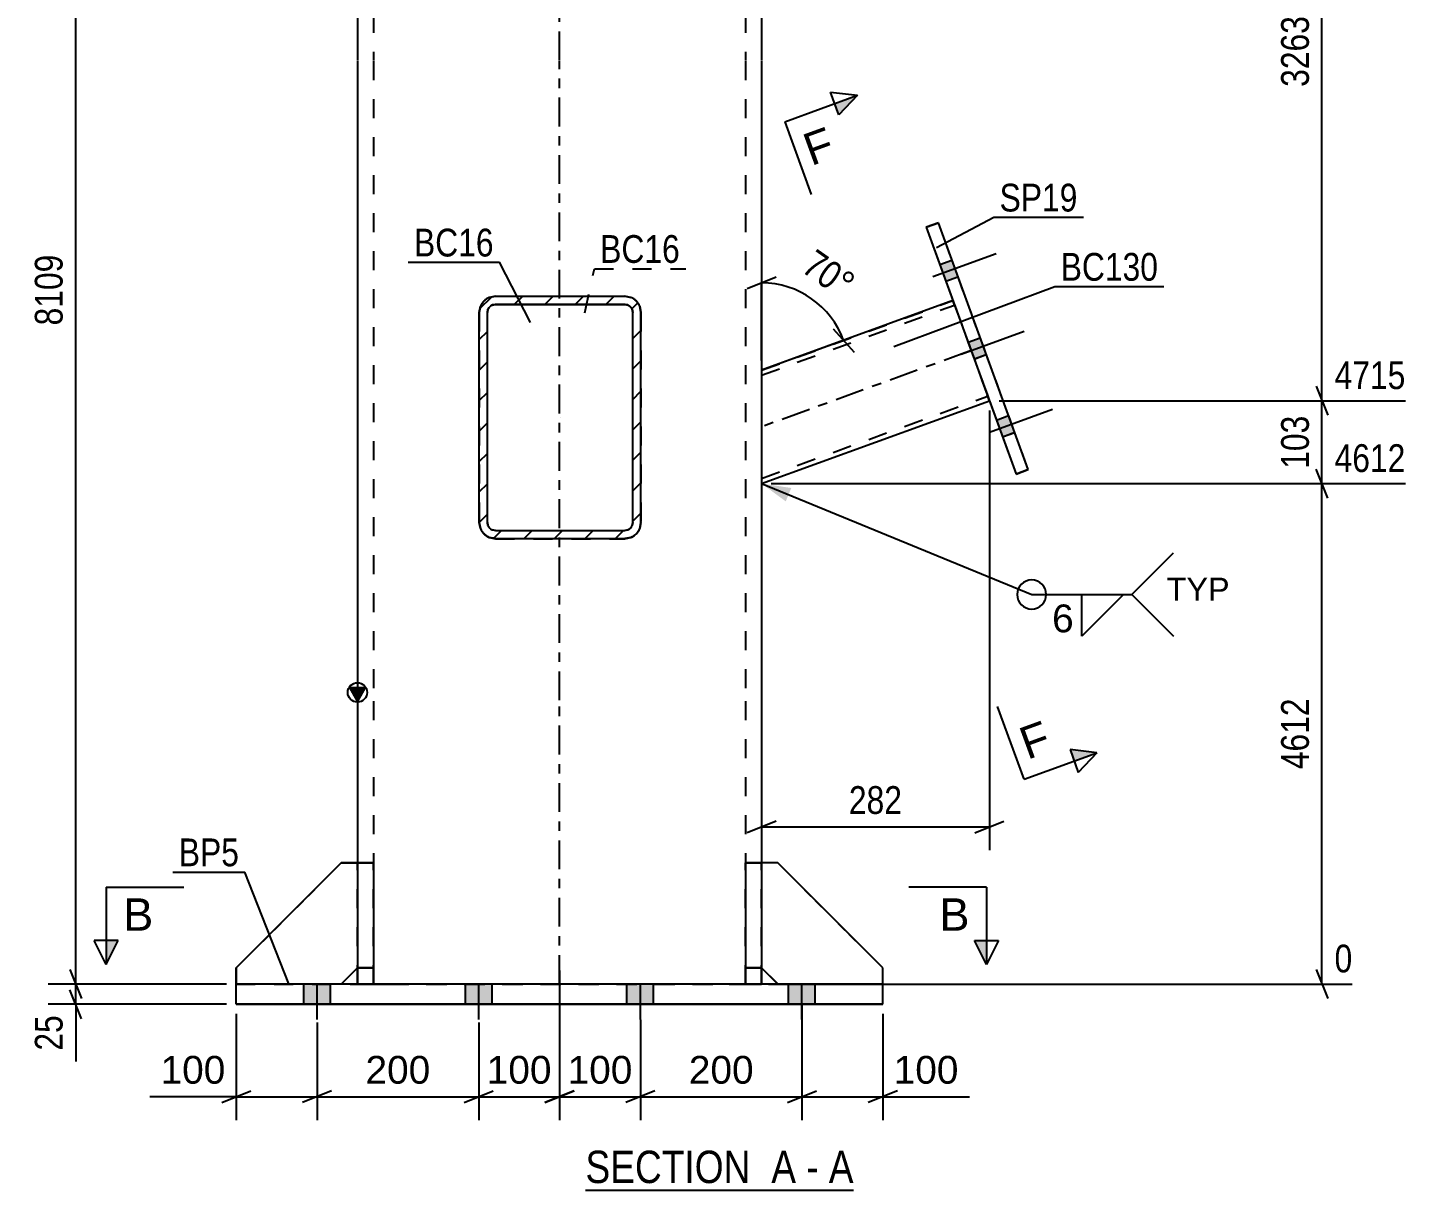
# Model space of a CAD drawing. Header units: millimetres. Extents: x -162 to 432, y -197 to 223.
# Drawn here: x 158.8 to 301.4, y -19.2 to 100.7 of the extents above; entities that cross this region are included whole.
import ezdxf

# ---------------------------------------------------------------- set-up
doc = ezdxf.new("R2010")
doc.units = ezdxf.units.MM
doc.linetypes.add('DXK_LINE_DOT2', pattern=[3.9198, 1.9599, -1.9599])
doc.linetypes.add('DXK_LINE_DOT3', pattern=[5.9187, 2.979, -0.9799, 0.9799, -0.9799])
doc.styles.add('Arial', font='ARIAL.TTF', dxfattribs={"height": 0.2})
doc.styles.add('Arial Narrow', font='ARIALN.TTF', dxfattribs={"height": 0.2})

# ---------------------------------------------------------------- blocks, each defined once
blk = doc.blocks.new('Unknown-284928399-17 - 2602')
at = {"color": 6, "linetype": 'Continuous'}
blk.add_line((216.27, -19.24), (243.91, -19.24), dxfattribs=at)
at = {"color": 0, "linetype": 'Continuous'}
for points in [[(234.38, -18.49), (234.38, -14.99), (216.27, -14.99), (216.27, -18.49)], [(237.98, -18.49), (237.98, -14.99), (235.43, -14.99), (235.43, -18.49)], [(240.31, -18.49), (240.31, -14.99), (239.03, -14.99), (239.03, -18.49)], [(243.91, -18.49), (243.91, -14.99), (241.36, -14.99), (241.36, -18.49)]]:
    blk.add_wipeout(points, dxfattribs=at)
at = {"color": 7, "linetype": 'Continuous', "style": 'Arial Narrow'}
for s, p in [('SECTION ', (216.27, -18.49)), ('A', (235.43, -18.49)), ('A', (241.36, -18.49)), ('-', (239.03, -18.49))]:
    blk.add_text(s, height=3.34, dxfattribs=at).set_placement(p)
blk = doc.blocks.new('Part-284928399-2615 - 2602')
at = {"linetype": 'Continuous'}
h = blk.add_hatch(dxfattribs=at)
h.set_pattern_fill('', scale=0.7, style=0, pattern_type=0)
h.set_pattern_definition([(45, (205.3224, 49.6564), (-1.57154, 1.57154), [])])
h.paths.add_polyline_path([(205.32, 71.32), (205.32, 49.66), (205.45, 49.02), (205.81, 48.48), (206.35, 48.12), (206.99, 47.99), (220.32, 47.99), (220.96, 48.12), (221.5, 48.48), (221.86, 49.02), (221.99, 49.66), (221.99, 71.32), (221.86, 71.96), (221.5, 72.5), (220.96, 72.86), (220.32, 72.99), (206.99, 72.99), (206.35, 72.86), (205.81, 72.5), (205.45, 71.96)])
h.paths.add_polyline_path([(206.4, 71.91), (206.67, 72.09), (206.99, 72.16), (220.32, 72.16), (220.64, 72.09), (220.91, 71.91), (221.09, 71.64), (221.16, 71.32), (221.16, 49.66), (221.09, 49.34), (220.91, 49.07), (220.64, 48.89), (220.32, 48.82), (206.99, 48.82), (206.67, 48.89), (206.4, 49.07), (206.22, 49.34), (206.16, 49.66), (206.16, 71.32), (206.22, 71.64)])
at = {"color": 7, "linetype": 'DXK_LINE_DOT2'}
for p, q in [((206.35, 72.86), (206.99, 72.99)), ((206.99, 72.99), (220.32, 72.99)), ((206.99, 72.99), (206.99, 72.99)), ((220.32, 72.99), (220.32, 72.99)), ((220.32, 72.99), (220.96, 72.86)), ((205.32, 71.32), (205.45, 71.96)), ((206.22, 71.64), (206.16, 71.32)), ((206.22, 71.64), (206.22, 71.64)), ((221.09, 71.64), (221.09, 71.64)), ((221.16, 71.32), (221.09, 71.64)), ((221.86, 71.96), (221.99, 71.32)), ((205.32, 71.32), (205.32, 49.65)), ((206.16, 71.32), (206.16, 71.32)), ((206.16, 49.65), (206.16, 71.32)), ((221.16, 71.32), (221.16, 71.32)), ((221.16, 49.65), (221.16, 71.32)), ((221.99, 71.32), (221.99, 49.65)), ((205.45, 49.02), (205.32, 49.65)), ((205.45, 49.02), (205.45, 49.02)), ((206.16, 49.65), (206.16, 49.66)), ((206.16, 49.65), (206.22, 49.33)), ((206.67, 48.88), (206.99, 48.82)), ((206.99, 48.82), (206.99, 48.82)), ((206.99, 48.82), (220.32, 48.82)), ((220.32, 48.82), (220.64, 48.88)), ((220.32, 48.82), (220.32, 48.82)), ((221.09, 49.33), (221.16, 49.65)), ((221.16, 49.65), (221.16, 49.66)), ((221.99, 49.65), (221.86, 49.02)), ((221.86, 49.02), (221.86, 49.02)), ((221.99, 49.65), (221.99, 49.66))]:
    blk.add_line(p, q, dxfattribs=at)
at = {"color": 2, "linetype": 'Continuous'}
for p, q in [((206.99, 72.99), (206.35, 72.86)), ((206.99, 72.99), (220.32, 72.99)), ((220.96, 72.86), (220.32, 72.99)), ((205.45, 71.96), (205.32, 71.32)), ((206.16, 71.32), (206.22, 71.64)), ((206.67, 72.09), (206.99, 72.16)), ((206.99, 72.15), (206.67, 72.09)), ((206.99, 72.15), (206.99, 72.16)), ((206.99, 72.16), (220.32, 72.16)), ((206.99, 72.15), (220.32, 72.15)), ((220.32, 72.15), (220.32, 72.16)), ((220.32, 72.16), (220.64, 72.09)), ((220.64, 72.09), (220.32, 72.15)), ((221.09, 71.64), (221.16, 71.32)), ((221.99, 71.32), (221.86, 71.96)), ((205.32, 49.66), (205.32, 71.32)), ((206.16, 49.66), (206.16, 71.32)), ((221.16, 49.66), (221.16, 71.32)), ((221.99, 49.66), (221.99, 71.32)), ((205.32, 49.66), (205.45, 49.02)), ((206.22, 49.34), (206.16, 49.66)), ((206.99, 48.82), (206.67, 48.89)), ((206.99, 48.82), (220.32, 48.82)), ((220.64, 48.89), (220.32, 48.82)), ((221.16, 49.66), (221.09, 49.34)), ((221.86, 49.02), (221.99, 49.66)), ((206.35, 48.12), (206.99, 47.99)), ((206.99, 47.99), (206.35, 48.11)), ((206.99, 47.99), (220.32, 47.99)), ((206.99, 47.99), (206.99, 47.99)), ((206.99, 47.99), (220.32, 47.99)), ((220.32, 47.99), (220.96, 48.12)), ((220.96, 48.11), (220.32, 47.99)), ((220.32, 47.99), (220.32, 47.99))]:
    blk.add_line(p, q, dxfattribs=at)
at = {"color": 7, "linetype": 'DXK_LINE_DOT3'}
blk.add_line((213.66, 60.49), (213.66, 60.49), dxfattribs=at)
at = {"color": 7, "linetype": 'DXK_LINE_DOT2'}
for centre, radius, start, end in [((206.99, 71.32), 1.67, 112.5, 157.5), ((220.32, 71.32), 1.67, 22.5, 67.5), ((206.99, 49.65), 0.833, 202.5, 247.5), ((220.32, 49.65), 0.833, 292.5, 337.5)]:
    blk.add_arc(centre, radius, start, end, dxfattribs=at)
at = {"color": 2, "linetype": 'Continuous'}
for centre, radius, start, end in [((206.99, 71.32), 1.67, 112.5, 157.5), ((220.32, 71.32), 1.67, 22.5, 67.5), ((206.99, 71.32), 0.833, 112.5, 157.5), ((206.99, 71.32), 0.833, 112.5, 157.5), ((220.32, 71.32), 0.833, 22.5, 67.5), ((220.32, 71.32), 0.833, 22.5, 67.5), ((206.99, 49.65), 1.67, 202.5, 247.5), ((206.99, 49.66), 1.67, 202.5, 247.5), ((206.99, 49.66), 0.833, 202.5, 247.5), ((220.32, 49.66), 0.833, 292.5, 337.5), ((220.32, 49.65), 1.67, 292.5, 337.5), ((220.32, 49.66), 1.67, 292.5, 337.5)]:
    blk.add_arc(centre, radius, start, end, dxfattribs=at)
blk = doc.blocks.new('Part-284928399-2617 - 2602')
at = {"color": 2, "linetype": 'Continuous'}
for p, q in [((232.76, 14.54), (232.76, 14.54)), ((234.43, 14.54), (232.76, 14.54)), ((232.76, 14.54), (232.76, 2.05)), ((234.43, 14.54), (234.43, 14.54)), ((234.43, 14.54), (234.43, 2.05)), ((234.43, 3.71), (232.76, 3.71)), ((232.76, 2.05), (234.43, 2.05))]:
    blk.add_line(p, q, dxfattribs=at)
at = {"color": 7, "linetype": 'DXK_LINE_DOT2'}
for p, q in [((232.76, 14.54), (234.43, 14.54)), ((232.76, 3.71), (234.43, 3.71)), ((232.76, 3.71), (232.76, 2.04)), ((234.43, 3.71), (234.43, 2.04)), ((232.76, 2.04), (232.76, 2.05)), ((234.43, 2.04), (232.76, 2.04)), ((234.43, 2.04), (234.43, 2.05))]:
    blk.add_line(p, q, dxfattribs=at)
blk = doc.blocks.new('Part-284928399-2702 - 2602')
at = {"color": 7, "linetype": 'DXK_LINE_DOT2'}
for p, q in [((232.76, 2.03), (232.76, 14.54)), ((234.43, 14.54), (232.76, 14.54)), ((234.43, 14.54), (232.76, 14.54)), ((234.43, 2.03), (234.43, 14.54)), ((234.43, 3.7), (232.76, 3.7)), ((234.43, 3.7), (232.76, 3.7)), ((232.76, 2.04), (232.76, 2.03)), ((232.76, 2.04), (234.43, 2.04)), ((232.76, 2.03), (234.43, 2.03)), ((234.43, 2.04), (234.43, 2.03))]:
    blk.add_line(p, q, dxfattribs=at)
blk = doc.blocks.new('Part-284928399-2661 - 2602')
at = {"linetype": 'Continuous'}
blk.add_hatch(color=2, dxfattribs=at).paths.add_polyline_path([(192.76, 31.22), (191.96, 32.62), (193.56, 32.62)])
at = {"color": 2, "linetype": 'Continuous'}
for p, q in [((192.76, 145.24), (192.76, 97.32)), ((192.76, 145.24), (193.01, 145.24)), ((193.01, 145.24), (193.18, 145.24)), ((194.57, 145.24), (194.82, 145.24)), ((194.82, 145.24), (196.09, 145.24)), ((196.09, 145.24), (231.09, 145.24)), ((231.09, 145.24), (232.37, 145.24)), ((232.61, 145.24), (232.37, 145.24)), ((234.17, 145.24), (234.01, 145.24)), ((234.17, 145.24), (234.43, 145.24)), ((234.43, 145.24), (234.43, 97.32)), ((192.76, 97.22), (192.76, 31.31)), ((234.43, 97.22), (234.43, 31.31)), ((192.76, 31.22), (191.96, 32.62)), ((191.96, 32.62), (193.56, 32.62)), ((193.56, 32.62), (192.76, 31.22)), ((192.76, 31.21), (192.76, 14.54)), ((234.43, 31.21), (234.43, 14.54))]:
    blk.add_line(p, q, dxfattribs=at)
at = {"color": 7, "linetype": 'DXK_LINE_DOT2'}
for p, q in [((193.01, 145.24), (192.76, 145.24)), ((193.74, 145.24), (193.01, 145.24)), ((193.18, 145.24), (193.74, 145.24)), ((194.82, 145.24), (193.74, 145.24)), ((193.74, 145.24), (194.57, 145.24)), ((194.43, 145.24), (194.43, 97.32)), ((194.55, 145.24), (194.43, 145.24)), ((194.43, 145.24), (194.55, 145.24)), ((194.92, 145.24), (194.55, 145.24)), ((194.55, 145.24), (194.92, 145.24)), ((196.09, 145.24), (194.82, 145.24)), ((195.46, 145.24), (194.92, 145.24)), ((194.92, 145.24), (195.46, 145.24)), ((196.09, 145.24), (195.46, 145.24)), ((195.46, 145.24), (196.09, 145.24)), ((196.09, 145.24), (231.09, 145.24)), ((196.09, 145.24), (231.09, 145.24)), ((196.09, 145.24), (231.09, 145.24)), ((231.73, 145.24), (231.09, 145.24)), ((231.09, 145.24), (231.73, 145.24)), ((232.37, 145.24), (231.09, 145.24)), ((232.27, 145.24), (231.73, 145.24)), ((231.73, 145.24), (232.27, 145.24)), ((232.63, 145.24), (232.27, 145.24)), ((232.27, 145.24), (232.63, 145.24)), ((233.45, 145.24), (232.37, 145.24)), ((233.45, 145.24), (232.61, 145.24)), ((232.76, 145.24), (232.63, 145.24)), ((232.63, 145.24), (232.76, 145.24)), ((232.76, 145.24), (232.76, 97.32)), ((234.01, 145.24), (233.45, 145.24)), ((234.17, 145.24), (233.45, 145.24)), ((234.43, 145.24), (234.17, 145.24)), ((194.43, 97.22), (194.43, 31.31)), ((232.76, 97.22), (232.76, 31.31)), ((194.43, 31.21), (194.43, 2.04)), ((232.76, 31.21), (232.76, 2.04)), ((192.76, 14.54), (192.76, 2.04)), ((234.43, 14.54), (234.43, 2.04)), ((192.76, 2.04), (192.76, 2.04)), ((193.01, 2.04), (192.76, 2.04)), ((192.76, 2.04), (193.01, 2.04)), ((193.74, 2.04), (193.01, 2.04)), ((193.01, 2.04), (193.74, 2.04)), ((194.82, 2.04), (193.74, 2.04)), ((193.74, 2.04), (194.82, 2.04)), ((194.43, 2.04), (194.43, 2.04)), ((194.55, 2.04), (194.43, 2.04)), ((194.43, 2.04), (194.55, 2.04)), ((194.92, 2.04), (194.55, 2.04)), ((194.55, 2.04), (194.92, 2.04)), ((196.09, 2.04), (194.82, 2.04)), ((194.82, 2.04), (196.09, 2.04)), ((195.46, 2.04), (194.92, 2.04)), ((194.92, 2.04), (195.46, 2.04)), ((196.09, 2.04), (195.46, 2.04)), ((195.46, 2.04), (196.09, 2.04)), ((196.09, 2.04), (231.09, 2.04)), ((196.09, 2.04), (231.09, 2.04)), ((196.09, 2.04), (231.09, 2.04)), ((196.09, 2.04), (231.09, 2.04)), ((231.73, 2.04), (231.09, 2.04)), ((231.09, 2.04), (231.73, 2.04)), ((231.09, 2.04), (232.37, 2.04)), ((232.37, 2.04), (231.09, 2.04)), ((232.27, 2.04), (231.73, 2.04)), ((231.73, 2.04), (232.27, 2.04)), ((232.63, 2.04), (232.27, 2.04)), ((232.27, 2.04), (232.63, 2.04)), ((232.37, 2.04), (233.45, 2.04)), ((233.45, 2.04), (232.37, 2.04)), ((232.76, 2.04), (232.63, 2.04)), ((232.63, 2.04), (232.76, 2.04)), ((232.76, 2.04), (232.76, 2.04)), ((233.45, 2.04), (234.17, 2.04)), ((234.17, 2.04), (233.45, 2.04)), ((234.17, 2.04), (234.43, 2.04)), ((234.43, 2.04), (234.17, 2.04)), ((234.43, 2.04), (234.43, 2.04))]:
    blk.add_line(p, q, dxfattribs=at)
at = {"color": 7, "linetype": 'DXK_LINE_DOT3'}
for p, q in [((213.59, 97.32), (213.59, 145.24)), ((213.59, 31.31), (213.59, 97.22)), ((213.59, 2.04), (213.59, 31.21))]:
    blk.add_line(p, q, dxfattribs=at)
at = {"color": 2, "linetype": 'Continuous'}
blk.add_circle((192.76, 32.12), 1, dxfattribs=at)
blk = doc.blocks.new('Part-284928399-2676 - 2602')
at = {"color": 2, "linetype": 'Continuous'}
for p, q in [((180.26, -0.05), (180.26, 2.05)), ((180.26, 2.05), (246.93, 2.05)), ((246.93, -0.05), (246.93, 2.05)), ((180.26, -0.04), (180.26, -0.05)), ((246.93, -0.04), (180.26, -0.04)), ((180.26, -0.05), (246.93, -0.05)), ((246.93, -0.04), (246.93, -0.05))]:
    blk.add_line(p, q, dxfattribs=at)
at = {"color": 7, "linetype": 'DXK_LINE_DOT2'}
blk.add_line((180.26, 2.03), (246.93, 2.03), dxfattribs=at)
blk = doc.blocks.new('Part-284928399-2677 - 2602')
at = {"color": 7, "linetype": 'DXK_LINE_DOT2'}
for p, q in [((192.76, 2.03), (192.76, 14.54)), ((194.43, 14.54), (192.76, 14.54)), ((192.76, 14.54), (194.43, 14.54)), ((194.43, 2.03), (194.43, 14.54)), ((192.76, 3.7), (194.43, 3.7)), ((194.43, 3.7), (192.76, 3.7)), ((192.76, 2.04), (192.76, 2.03)), ((192.76, 2.04), (194.43, 2.04)), ((192.76, 2.03), (194.43, 2.03)), ((194.43, 2.04), (194.43, 2.03))]:
    blk.add_line(p, q, dxfattribs=at)
blk = doc.blocks.new('Part-284928399-2684 - 2602')
at = {"color": 2, "linetype": 'Continuous'}
for p, q in [((252.66, 80.56), (251.41, 80.1)), ((251.41, 80.1), (260.67, 54.65)), ((251.41, 80.1), (251.41, 80.1)), ((251.41, 80.1), (251.41, 80.1)), ((251.41, 80.1), (254.16, 72.55)), ((261.92, 55.11), (252.66, 80.56)), ((257.92, 62.21), (260.67, 54.65)), ((260.67, 54.65), (261.92, 55.11)), ((261.92, 55.11), (260.67, 54.65)), ((260.67, 54.65), (260.67, 54.65)), ((261.92, 55.11), (261.92, 55.11)), ((261.92, 55.11), (261.92, 55.11))]:
    blk.add_line(p, q, dxfattribs=at)
at = {"color": 7, "linetype": 'DXK_LINE_DOT2'}
for p, q in [((251.41, 80.1), (252.66, 80.56)), ((252.66, 80.56), (252.66, 80.56)), ((261.92, 55.11), (252.66, 80.56)), ((254.16, 72.55), (257.92, 62.21))]:
    blk.add_line(p, q, dxfattribs=at)
blk = doc.blocks.new('Part-284928399-2694 - 2602')
at = {"color": 2, "linetype": 'Continuous'}
for p, q in [((254.16, 72.55), (234.43, 65.37)), ((234.43, 53.66), (257.92, 62.21)), ((234.43, 53.66), (257.92, 62.21))]:
    blk.add_line(p, q, dxfattribs=at)
at = {"color": 7, "linetype": 'DXK_LINE_DOT2'}
for p, q in [((234.43, 65.36), (254.16, 72.54)), ((234.43, 64.83), (254.33, 72.08)), ((234.43, 64.83), (254.33, 72.08)), ((254.16, 72.54), (254.16, 72.55)), ((254.16, 72.55), (254.18, 72.48)), ((254.18, 72.47), (254.16, 72.54)), ((254.18, 72.48), (254.26, 72.27)), ((254.26, 72.27), (254.18, 72.47)), ((254.26, 72.27), (254.37, 71.97)), ((254.33, 72.08), (254.26, 72.27)), ((254.33, 72.08), (257.74, 62.71)), ((254.33, 72.08), (254.33, 72.08)), ((254.33, 72.08), (254.38, 71.94)), ((254.33, 72.08), (254.34, 72.04)), ((254.34, 72.04), (254.43, 71.78)), ((254.37, 71.97), (257.71, 62.79)), ((254.38, 71.94), (257.7, 62.82)), ((254.43, 71.78), (257.7, 62.82)), ((234.43, 65.37), (234.43, 53.66)), ((257.7, 62.82), (257.75, 62.68)), ((257.74, 62.72), (257.7, 62.82)), ((257.71, 62.79), (257.82, 62.49)), ((234.43, 54.19), (257.75, 62.68)), ((234.43, 54.19), (257.75, 62.68)), ((257.75, 62.68), (257.74, 62.72)), ((257.82, 62.48), (257.74, 62.71)), ((257.75, 62.68), (257.75, 62.68)), ((257.82, 62.49), (257.89, 62.28)), ((257.89, 62.28), (257.82, 62.48)), ((257.89, 62.28), (257.92, 62.21)), ((257.92, 62.21), (257.89, 62.28)), ((257.92, 62.21), (257.92, 62.21))]:
    blk.add_line(p, q, dxfattribs=at)
at = {"color": 7, "linetype": 'DXK_LINE_DOT3'}
blk.add_line((256.04, 67.38), (234.43, 59.51), dxfattribs=at)
blk = doc.blocks.new('Part-284928399-2701 - 2602')
at = {"color": 7, "linetype": 'DXK_LINE_DOT2'}
for p, q in [((180.26, 3.7), (191.09, 14.54)), ((191.09, 14.54), (180.26, 3.7)), ((191.09, 14.54), (192.76, 14.54)), ((191.09, 14.54), (191.09, 14.54)), ((192.76, 14.54), (191.09, 14.54)), ((192.76, 14.54), (192.76, 3.7)), ((180.26, 2.04), (180.26, 3.7)), ((192.76, 3.7), (191.09, 2.04)), ((191.09, 2.04), (180.26, 2.04)), ((180.26, 2.04), (191.09, 2.04)), ((191.09, 2.04), (191.1, 2.05)), ((191.09, 2.04), (191.09, 2.04))]:
    blk.add_line(p, q, dxfattribs=at)
at = {"color": 2, "linetype": 'Continuous'}
blk.add_line((191.1, 2.05), (192.76, 3.7), dxfattribs=at)
blk = doc.blocks.new('Part-284928399-2703 - 2602')
at = {"color": 7, "linetype": 'DXK_LINE_DOT2'}
for p, q in [((236.09, 14.54), (234.43, 14.54)), ((234.43, 14.54), (234.43, 3.7)), ((236.09, 14.54), (234.43, 14.54)), ((246.93, 3.7), (236.09, 14.54)), ((236.09, 14.54), (236.09, 14.54)), ((236.09, 14.54), (246.93, 3.7)), ((236.09, 2.04), (234.43, 3.7)), ((246.93, 2.04), (246.93, 3.7)), ((236.09, 2.04), (236.08, 2.05)), ((236.09, 2.04), (246.93, 2.04)), ((236.09, 2.04), (236.09, 2.04)), ((236.09, 2.04), (246.93, 2.04)), ((246.93, 2.04), (246.93, 2.05))]:
    blk.add_line(p, q, dxfattribs=at)
at = {"color": 2, "linetype": 'Continuous'}
blk.add_line((236.08, 2.05), (234.43, 3.7), dxfattribs=at)
blk = doc.blocks.new('Part-284928399-2704 - 2602')
at = {"color": 2, "linetype": 'Continuous'}
for p, q in [((192.76, 14.54), (192.76, 14.54)), ((194.43, 14.54), (192.76, 14.54)), ((192.76, 14.54), (192.76, 2.05)), ((194.43, 14.54), (194.43, 14.54)), ((194.43, 14.54), (194.43, 2.05)), ((194.43, 3.71), (192.76, 3.71)), ((192.76, 2.05), (194.43, 2.05))]:
    blk.add_line(p, q, dxfattribs=at)
at = {"color": 7, "linetype": 'DXK_LINE_DOT2'}
for p, q in [((192.76, 14.54), (194.43, 14.54)), ((192.76, 3.71), (194.43, 3.71)), ((192.76, 3.71), (192.76, 2.04)), ((194.43, 3.71), (194.43, 2.04)), ((192.76, 2.04), (192.76, 2.05)), ((194.43, 2.04), (192.76, 2.04)), ((194.43, 2.04), (194.43, 2.05))]:
    blk.add_line(p, q, dxfattribs=at)
blk = doc.blocks.new('Part-284928399-2705 - 2602')
at = {"color": 2, "linetype": 'Continuous'}
for p, q in [((191.09, 14.54), (180.26, 3.71)), ((191.09, 14.54), (191.09, 14.54)), ((192.76, 14.54), (191.09, 14.54)), ((180.26, 3.71), (180.26, 3.71)), ((180.26, 3.71), (180.26, 2.05)), ((191.1, 2.05), (192.76, 3.71))]:
    blk.add_line(p, q, dxfattribs=at)
at = {"color": 7, "linetype": 'DXK_LINE_DOT2'}
for p, q in [((180.26, 3.71), (191.09, 14.54)), ((191.09, 14.54), (192.76, 14.54)), ((192.76, 14.54), (192.76, 3.71)), ((192.76, 3.71), (191.09, 2.04)), ((180.26, 2.05), (180.26, 2.04)), ((191.09, 2.04), (180.26, 2.04)), ((180.26, 2.04), (191.09, 2.04)), ((191.09, 2.04), (191.1, 2.05)), ((191.09, 2.04), (191.09, 2.04))]:
    blk.add_line(p, q, dxfattribs=at)
blk = doc.blocks.new('Bolt-284928399-2712 - 2602')
at = {"linetype": 'Continuous'}
for points in [[(187.22, -0.05), (189.97, -0.05), (189.97, 2.04), (187.22, 2.04)], [(187.22, -0.04), (189.97, -0.04), (189.97, 2.04), (187.22, 2.04)], [(187.22, -0.04), (189.97, -0.04), (189.97, 2.04), (187.22, 2.04)], [(187.22, -0.05), (189.97, -0.05), (189.97, 2.03), (187.22, 2.03)], [(203.89, -0.04), (206.64, -0.04), (206.64, 2.04), (203.89, 2.04)], [(203.89, -0.05), (206.64, -0.05), (206.64, 2.03), (203.89, 2.03)], [(220.55, -0.04), (223.3, -0.04), (223.3, 2.04), (220.55, 2.04)], [(220.55, -0.05), (223.3, -0.05), (223.3, 2.03), (220.55, 2.03)], [(237.22, -0.05), (239.97, -0.05), (239.97, 2.04), (237.22, 2.04)], [(237.22, -0.04), (239.97, -0.04), (239.97, 2.04), (237.22, 2.04)], [(237.22, -0.04), (239.97, -0.04), (239.97, 2.04), (237.22, 2.04)], [(237.22, -0.05), (239.97, -0.05), (239.97, 2.03), (237.22, 2.03)]]:
    blk.add_hatch(color=1, dxfattribs=at).paths.add_polyline_path(points)
at = {"color": 1, "linetype": 'Continuous'}
for p, q in [((187.22, -0.05), (187.22, 2.04)), ((187.22, -0.04), (187.22, 2.04)), ((187.22, -0.04), (187.22, 2.04)), ((187.22, -0.05), (187.22, 2.03)), ((188.59, -1.63), (188.59, 2.04)), ((188.59, -1.63), (188.59, 2.04)), ((188.59, -1.62), (188.59, 2.04)), ((188.59, -1.63), (188.59, 2.03)), ((189.97, -0.05), (189.97, 2.04)), ((189.97, -0.04), (189.97, 2.04)), ((189.97, -0.04), (189.97, 2.04)), ((189.97, -0.05), (189.97, 2.03)), ((203.89, -0.04), (203.89, 2.04)), ((203.89, -0.05), (203.89, 2.03)), ((205.26, -1.62), (205.26, 2.04)), ((205.26, -1.63), (205.26, 2.03)), ((206.64, -0.04), (206.64, 2.04)), ((206.64, -0.05), (206.64, 2.03)), ((220.55, -0.04), (220.55, 2.04)), ((220.55, -0.05), (220.55, 2.03)), ((221.93, -1.62), (221.93, 2.04)), ((221.93, -1.63), (221.93, 2.03)), ((223.3, -0.04), (223.3, 2.04)), ((223.3, -0.05), (223.3, 2.03)), ((237.22, -0.05), (237.22, 2.04)), ((237.22, -0.04), (237.22, 2.04)), ((237.22, -0.04), (237.22, 2.04)), ((237.22, -0.05), (237.22, 2.03)), ((238.59, -1.63), (238.59, 2.04)), ((238.59, -1.63), (238.59, 2.04)), ((238.59, -1.62), (238.59, 2.04)), ((238.59, -1.63), (238.59, 2.03)), ((239.97, -0.05), (239.97, 2.04)), ((239.97, -0.04), (239.97, 2.04)), ((239.97, -0.04), (239.97, 2.04)), ((239.97, -0.05), (239.97, 2.03))]:
    blk.add_line(p, q, dxfattribs=at)
blk = doc.blocks.new('Bolt-284928399-2713 - 2602')
at = {"linetype": 'Continuous'}
for points in [[(252.8, 76.26), (253.43, 74.54), (254.68, 75), (254.06, 76.72)], [(252.8, 76.27), (253.43, 74.54), (254.68, 75), (254.06, 76.72)], [(252.8, 76.27), (253.43, 74.54), (254.68, 75), (254.06, 76.72)], [(255.72, 68.24), (256.35, 66.52), (257.6, 66.97), (256.98, 68.7)], [(255.72, 68.24), (256.35, 66.51), (257.6, 66.97), (256.98, 68.69)], [(258.65, 60.21), (259.27, 58.49), (260.53, 58.94), (259.9, 60.67)], [(258.65, 60.21), (259.27, 58.49), (260.53, 58.95), (259.9, 60.67)], [(258.65, 60.21), (259.27, 58.49), (260.53, 58.95), (259.9, 60.67)]]:
    blk.add_hatch(color=1, dxfattribs=at).paths.add_polyline_path(points)
at = {"color": 1, "linetype": 'Continuous'}
for p, q in [((252.1, 75.03), (258.6, 77.4)), ((252.1, 75.03), (258.6, 77.4)), ((252.1, 75.03), (258.6, 77.4)), ((252.8, 76.26), (254.06, 76.72)), ((252.8, 76.27), (254.06, 76.72)), ((252.8, 76.27), (254.06, 76.72)), ((253.43, 74.54), (254.68, 75)), ((253.43, 74.54), (254.68, 75)), ((253.43, 74.54), (254.68, 75)), ((255.02, 67.01), (261.52, 69.37)), ((255.02, 67.01), (261.52, 69.37)), ((255.72, 68.24), (256.98, 68.7)), ((255.72, 68.24), (256.98, 68.69)), ((256.35, 66.51), (257.6, 66.97)), ((256.35, 66.52), (257.6, 66.97)), ((257.94, 58.98), (264.44, 61.35)), ((257.94, 58.98), (264.44, 61.35)), ((257.94, 58.98), (264.44, 61.34)), ((258.65, 60.21), (259.9, 60.67)), ((258.65, 60.21), (259.9, 60.67)), ((258.65, 60.21), (259.9, 60.67)), ((259.27, 58.49), (260.53, 58.95)), ((259.27, 58.49), (260.53, 58.95)), ((259.27, 58.49), (260.53, 58.94))]:
    blk.add_line(p, q, dxfattribs=at)
blk = doc.blocks.new('Part-284928399-2760 - 2602')
at = {"color": 7, "linetype": 'DXK_LINE_DOT2'}
for p, q in [((206.99, 72.98), (206.35, 72.85)), ((206.99, 72.98), (220.32, 72.98)), ((206.99, 72.98), (206.99, 72.98)), ((220.32, 72.98), (220.32, 72.98)), ((220.96, 72.85), (220.32, 72.98)), ((205.45, 71.95), (205.32, 71.31)), ((206.16, 71.31), (206.22, 71.63)), ((206.22, 71.63), (206.22, 71.63)), ((206.67, 72.08), (206.99, 72.15)), ((206.99, 72.14), (206.99, 72.15)), ((206.99, 72.15), (220.32, 72.15)), ((220.32, 72.14), (220.32, 72.15)), ((220.32, 72.15), (220.64, 72.08)), ((221.09, 71.63), (221.09, 71.63)), ((221.09, 71.63), (221.16, 71.31)), ((221.99, 71.31), (221.86, 71.95)), ((205.32, 71.31), (205.32, 49.64)), ((206.16, 71.31), (206.16, 71.31)), ((206.16, 49.65), (206.16, 71.31)), ((221.16, 71.31), (221.16, 71.31)), ((221.16, 49.65), (221.16, 71.31)), ((221.99, 71.31), (221.99, 49.64)), ((205.32, 49.65), (205.45, 49.01)), ((205.45, 49.01), (205.45, 49.01)), ((206.16, 49.64), (206.16, 49.65)), ((206.22, 49.33), (206.16, 49.65)), ((206.99, 48.81), (206.67, 48.88)), ((206.99, 48.81), (206.99, 48.81)), ((206.99, 48.81), (220.32, 48.81)), ((220.64, 48.88), (220.32, 48.81)), ((220.32, 48.81), (220.32, 48.81)), ((221.16, 49.65), (221.09, 49.33)), ((221.16, 49.64), (221.16, 49.65)), ((221.86, 49.01), (221.99, 49.65)), ((221.86, 49.01), (221.86, 49.01)), ((206.35, 48.11), (206.99, 47.98)), ((206.99, 47.98), (220.32, 47.98)), ((206.99, 47.98), (206.99, 47.98)), ((220.32, 47.98), (220.96, 48.11)), ((220.32, 47.98), (220.32, 47.98))]:
    blk.add_line(p, q, dxfattribs=at)
at = {"color": 7, "linetype": 'DXK_LINE_DOT3'}
blk.add_line((213.66, 60.47), (213.66, 60.48), dxfattribs=at)
at = {"color": 7, "linetype": 'DXK_LINE_DOT2'}
for centre, radius, start, end in [((206.99, 71.31), 1.67, 112.5, 157.5), ((220.32, 71.31), 1.67, 22.5, 67.5), ((206.99, 71.31), 0.833, 112.5, 157.5), ((220.32, 71.31), 0.833, 22.5, 67.5), ((206.99, 49.65), 1.67, 202.5, 247.5), ((206.99, 49.65), 0.833, 202.5, 247.5), ((220.32, 49.65), 0.833, 292.5, 337.5), ((220.32, 49.65), 1.67, 292.5, 337.5)]:
    blk.add_arc(centre, radius, start, end, dxfattribs=at)
blk = doc.blocks.new('Part-284928399-2761 - 2602')
at = {"color": 2, "linetype": 'Continuous'}
for p, q in [((236.09, 14.54), (234.43, 14.54)), ((246.93, 3.71), (236.09, 14.54)), ((236.09, 14.54), (236.09, 14.54)), ((236.09, 2.05), (234.43, 3.71)), ((246.93, 2.05), (246.93, 3.71))]:
    blk.add_line(p, q, dxfattribs=at)
at = {"color": 7, "linetype": 'DXK_LINE_DOT2'}
for p, q in [((234.43, 14.54), (234.43, 3.71)), ((236.09, 14.54), (234.43, 14.54)), ((236.09, 14.54), (246.93, 3.71)), ((236.09, 2.04), (234.43, 3.71)), ((236.09, 2.04), (236.09, 2.05)), ((236.09, 2.04), (246.93, 2.04)), ((236.09, 2.04), (236.09, 2.04)), ((246.93, 2.04), (236.09, 2.04)), ((246.93, 2.04), (246.93, 2.05)), ((246.93, 2.05), (246.93, 2.04)), ((246.93, 2.04), (246.93, 2.04))]:
    blk.add_line(p, q, dxfattribs=at)
blk = doc.blocks.new('StraightDimension-284928399-2856 - 2602')
at = {"color": 7, "linetype": 'Continuous'}
for p, q in [((238.59, 0), (238.59, -11.99)), ((221.93, -1.67), (221.93, -11.99)), ((223.43, -8.99), (220.43, -10.19)), ((221.93, -9.59), (238.59, -9.59)), ((237.09, -10.19), (240.09, -8.99))]:
    blk.add_line(p, q, dxfattribs=at)
at = {"color": 0}
blk.add_wipeout([(234.2, -8.84), (234.2, -4.64), (226.33, -4.64), (226.33, -8.84)], dxfattribs=at)
at = {"color": 3, "style": 'Arial'}
blk.add_text('200', height=2.865, dxfattribs=at).set_placement((226.93, -8.24))
blk = doc.blocks.new('StraightDimension-284928399-2868 - 2602')
at = {"color": 7, "linetype": 'Continuous'}
for p, q in [((188.59, -1.94), (188.59, -11.99)), ((205.26, -1.94), (205.26, -11.99)), ((190.09, -8.99), (187.09, -10.19)), ((188.59, -9.59), (205.26, -9.59)), ((203.76, -10.19), (206.76, -8.99))]:
    blk.add_line(p, q, dxfattribs=at)
at = {"color": 0}
blk.add_wipeout([(200.86, -8.84), (200.86, -4.64), (192.99, -4.64), (192.99, -8.84)], dxfattribs=at)
at = {"color": 3, "style": 'Arial'}
blk.add_text('200', height=2.865, dxfattribs=at).set_placement((193.59, -8.24))
blk = doc.blocks.new('StraightDimension-284928399-2887 - 2602')
at = {"color": 7, "linetype": 'Continuous'}
for p, q in [((292.81, 132.79), (291.61, 135.79)), ((235.43, 134.29), (300.82, 134.29)), ((292.21, 62.21), (292.21, 134.29)), ((291.61, 63.71), (292.81, 60.71)), ((258.92, 62.21), (300.82, 62.21))]:
    blk.add_line(p, q, dxfattribs=at)
at = {"color": 0}
blk.add_wipeout([(291.46, 102.51), (287.26, 102.51), (287.26, 93.99), (291.46, 93.99)], dxfattribs=at)
at = {"color": 3, "style": 'Arial Narrow'}
blk.add_text('3263', height=2.863, rotation=90.0002, dxfattribs=at).set_placement((290.86, 94.59))
at = {"color": 0, "linetype": 'Continuous'}
blk.add_wipeout([(301.42, 134.89), (301.42, 139.09), (292.91, 139.09), (292.91, 134.89)], dxfattribs=at)
at = {"color": 3, "linetype": 'Continuous', "style": 'Arial Narrow'}
blk.add_text('7977', height=2.863, dxfattribs=at).set_placement((293.51, 135.49))
blk = doc.blocks.new('StraightDimension-284928399-2837 - 2602')
at = {"color": 7, "linetype": 'Continuous'}
for p, q in [((164.31, 143.74), (163.11, 146.74)), ((191.76, 145.24), (160.86, 145.24)), ((163.71, 2.04), (163.71, 145.24)), ((163.11, 3.54), (164.31, 0.54)), ((179.26, 2.04), (160.86, 2.04))]:
    blk.add_line(p, q, dxfattribs=at)
at = {"color": 0}
blk.add_wipeout([(162.96, 77.89), (158.76, 77.89), (158.76, 69.38), (162.96, 69.38)], dxfattribs=at)
at = {"color": 3, "style": 'Arial Narrow'}
blk.add_text('8109', height=2.863, rotation=90.0002, dxfattribs=at).set_placement((162.36, 69.98))
blk = doc.blocks.new('StraightDimension-284928399-2879 - 2602')
at = {"color": 7, "linetype": 'Continuous'}
for p, q in [((291.61, 63.71), (292.81, 60.71)), ((258.92, 62.21), (300.82, 62.21)), ((292.21, 53.66), (292.21, 62.21)), ((292.81, 52.16), (291.61, 55.16)), ((235.43, 53.66), (300.82, 53.66))]:
    blk.add_line(p, q, dxfattribs=at)
at = {"color": 0, "linetype": 'Continuous'}
blk.add_wipeout([(301.42, 62.81), (301.42, 67.01), (292.91, 67.01), (292.91, 62.81)], dxfattribs=at)
at = {"color": 0}
blk.add_wipeout([(291.46, 61.28), (287.26, 61.28), (287.26, 54.59), (291.46, 54.59)], dxfattribs=at)
at = {"color": 3, "linetype": 'Continuous', "style": 'Arial Narrow'}
blk.add_text('4715', height=2.863, dxfattribs=at).set_placement((293.51, 63.41))
at = {"color": 3, "style": 'Arial Narrow'}
blk.add_text('103', height=2.863, rotation=90.0002, dxfattribs=at).set_placement((290.86, 55.19))
blk = doc.blocks.new('StraightDimension-284928399-2864 - 2602')
at = {"color": 7, "linetype": 'Continuous'}
for p, q in [((213.59, 3.42), (213.59, -11.99)), ((205.26, -1.94), (205.26, -11.99)), ((203.76, -10.19), (206.76, -8.99)), ((205.26, -9.59), (213.59, -9.59)), ((215.09, -8.99), (212.09, -10.19))]:
    blk.add_line(p, q, dxfattribs=at)
at = {"color": 0}
blk.add_wipeout([(213.36, -8.84), (213.36, -4.64), (205.49, -4.64), (205.49, -8.84)], dxfattribs=at)
at = {"color": 3, "style": 'Arial'}
blk.add_text('100', height=2.865, dxfattribs=at).set_placement((206.09, -8.24))
blk = doc.blocks.new('StraightDimension-284928399-2850 - 2602')
at = {"color": 7, "linetype": 'Continuous'}
for p, q in [((238.59, 0), (238.59, -11.99)), ((246.93, -1.04), (246.93, -11.99)), ((237.09, -10.19), (240.09, -8.99)), ((238.59, -9.59), (246.93, -9.59)), ((248.43, -8.99), (245.43, -10.19)), ((246.93, -9.59), (255.85, -9.59)), ((246.93, -9.59), (255.85, -9.59))]:
    blk.add_line(p, q, dxfattribs=at)
at = {"color": 0}
blk.add_wipeout([(255.32, -8.84), (255.32, -4.64), (247.45, -4.64), (247.45, -8.84)], dxfattribs=at)
at = {"color": 3, "style": 'Arial'}
blk.add_text('100', height=2.865, dxfattribs=at).set_placement((248.05, -8.24))
blk = doc.blocks.new('AngleDimension-284928399-2827 - 2602')
at = {"color": 7, "linetype": 'Continuous'}
for p, q in [((235.93, 74.96), (232.93, 73.76)), ((234.43, 66.36), (234.43, 74.36)), ((234.43, 74.36), (234.43, 65.36)), ((241.81, 69.64), (243.96, 67.23)), ((242.88, 68.44), (234.43, 65.36))]:
    blk.add_line(p, q, dxfattribs=at)
blk.add_arc((234.43, 65.36), 9, 20, 90, dxfattribs=at)
at = {"color": 0}
blk.add_wipeout([(242.85, 71.76), (245.26, 75.2), (239.97, 78.91), (237.56, 75.47)], dxfattribs=at)
at = {"color": 3, "style": 'Arial Narrow'}
blk.add_text('70°', height=2.863, rotation=-35.002, dxfattribs=at).set_placement((238.4, 75.62))
blk = doc.blocks.new('StraightDimension-284928399-2831 - 2602')
at = {"color": 7, "linetype": 'Continuous'}
for p, q in [((163.11, 3.54), (164.31, 0.54)), ((179.26, 2.04), (160.86, 2.04)), ((164.31, -1.55), (163.11, 1.45)), ((163.71, -0.05), (163.71, 2.04)), ((179.26, -0.05), (160.86, -0.05)), ((163.71, -0.05), (163.71, -5.96)), ((163.71, -0.05), (163.71, -5.96))]:
    blk.add_line(p, q, dxfattribs=at)
at = {"color": 0}
blk.add_wipeout([(162.96, -0.57), (158.76, -0.57), (158.76, -5.43), (162.96, -5.43)], dxfattribs=at)
at = {"color": 3, "style": 'Arial Narrow'}
blk.add_text('25', height=2.863, rotation=90.0002, dxfattribs=at).set_placement((162.36, -4.83))
blk = doc.blocks.new('StraightDimension-284928399-2860 - 2602')
at = {"color": 7, "linetype": 'Continuous'}
for p, q in [((213.59, 3.42), (213.59, -11.99)), ((221.93, -1.67), (221.93, -11.99)), ((212.09, -10.19), (215.09, -8.99)), ((213.59, -9.59), (221.93, -9.59)), ((223.43, -8.99), (220.43, -10.19))]:
    blk.add_line(p, q, dxfattribs=at)
at = {"color": 0}
blk.add_wipeout([(221.7, -8.84), (221.7, -4.64), (213.83, -4.64), (213.83, -8.84)], dxfattribs=at)
at = {"color": 3, "style": 'Arial'}
blk.add_text('100', height=2.865, dxfattribs=at).set_placement((214.43, -8.24))
blk = doc.blocks.new('StraightDimension-284928399-2869 - 2602')
at = {"color": 7, "linetype": 'Continuous'}
for p, q in [((180.26, -1.04), (180.26, -11.99)), ((188.59, -1.94), (188.59, -11.99)), ((180.26, -9.59), (171.34, -9.59)), ((180.26, -9.59), (171.34, -9.59)), ((178.76, -10.19), (181.76, -8.99)), ((180.26, -9.59), (188.59, -9.59)), ((190.09, -8.99), (187.09, -10.19))]:
    blk.add_line(p, q, dxfattribs=at)
at = {"color": 0}
blk.add_wipeout([(179.74, -8.84), (179.74, -4.64), (171.86, -4.64), (171.86, -8.84)], dxfattribs=at)
at = {"color": 3, "style": 'Arial'}
blk.add_text('100', height=2.865, dxfattribs=at).set_placement((172.46, -8.24))
blk = doc.blocks.new('StraightDimension-284928399-2873 - 2602')
at = {"color": 7, "linetype": 'Continuous'}
for p, q in [((292.81, 52.16), (291.61, 55.16)), ((235.43, 53.66), (300.82, 53.66)), ((292.21, 2.04), (292.21, 53.66)), ((291.61, 3.54), (292.81, 0.54)), ((235.43, 2.04), (295.34, 2.04))]:
    blk.add_line(p, q, dxfattribs=at)
at = {"color": 0}
blk.add_wipeout([(291.46, 32.11), (287.26, 32.11), (287.26, 23.6), (291.46, 23.6)], dxfattribs=at)
at = {"color": 3, "style": 'Arial Narrow'}
blk.add_text('4612', height=2.863, rotation=90.0002, dxfattribs=at).set_placement((290.86, 24.2))
at = {"color": 0, "linetype": 'Continuous'}
for points in [[(301.42, 54.26), (301.42, 58.46), (292.91, 58.46), (292.91, 54.26)], [(295.94, 2.64), (295.94, 6.84), (292.91, 6.84), (292.91, 2.64)]]:
    blk.add_wipeout(points, dxfattribs=at)
at = {"color": 3, "linetype": 'Continuous', "style": 'Arial Narrow'}
for s, height, p in [('4612', 2.863, (293.51, 54.86)), ('0', 2.86, (293.51, 3.24))]:
    blk.add_text(s, height=height, dxfattribs=at).set_placement(p)
blk = doc.blocks.new('StraightDimension-284928399-2904 - 2602')
at = {"color": 7, "linetype": 'Continuous'}
for p, q in [((257.92, 61.21), (257.92, 15.84)), ((234.43, 52.66), (234.43, 15.84)), ((235.93, 18.84), (232.93, 17.64)), ((256.42, 17.64), (259.42, 18.84)), ((234.43, 18.24), (257.92, 18.24))]:
    blk.add_line(p, q, dxfattribs=at)
at = {"color": 0}
blk.add_wipeout([(249.52, 18.99), (249.52, 23.19), (242.83, 23.19), (242.83, 18.99)], dxfattribs=at)
at = {"color": 3, "style": 'Arial Narrow'}
blk.add_text('282', height=2.863, dxfattribs=at).set_placement((243.43, 19.59))
blk = doc.blocks.new('Mark-284928399-2611 - 2602')
at = {"color": 0}
blk.add_wipeout([(206.81, 77.09), (206.81, 80.09), (198.59, 80.09), (198.59, 77.09)], dxfattribs=at)
blk.add_wipeout([(206.81, 77.09), (206.81, 80.09), (198.59, 80.09), (198.59, 77.09)], dxfattribs=at)
at = {"color": 30, "linetype": 'Continuous'}
for p in [(197.99, 76.49), (210.59, 70.28)]:
    blk.add_line(p, (207.41, 76.49), dxfattribs=at)
at = {"color": 3, "style": 'Arial Narrow'}
blk.add_text('BC16', height=2.863, dxfattribs=at).set_placement((198.59, 77.09))
blk = doc.blocks.new('Mark-284928399-2680 - 2602')
at = {"color": 0}
blk.add_wipeout([(267.01, 81.73), (267.01, 84.73), (258.97, 84.73), (258.97, 81.73)], dxfattribs=at)
blk.add_wipeout([(267.01, 81.73), (267.01, 84.73), (258.97, 84.73), (258.97, 81.73)], dxfattribs=at)
at = {"color": 30, "linetype": 'Continuous'}
for p, q in [((252.46, 78.02), (258.37, 81.13)), ((258.37, 81.13), (267.61, 81.13))]:
    blk.add_line(p, q, dxfattribs=at)
at = {"color": 3, "style": 'Arial Narrow'}
blk.add_text('SP19', height=2.863, dxfattribs=at).set_placement((258.97, 81.73))
blk = doc.blocks.new('Mark-284928399-2672 - 2602')
at = {"color": 0}
blk.add_wipeout([(180.55, 14.19), (180.55, 17.19), (174.34, 17.19), (174.34, 14.19)], dxfattribs=at)
blk.add_wipeout([(180.55, 14.19), (180.55, 17.19), (174.34, 17.19), (174.34, 14.19)], dxfattribs=at)
at = {"color": 30, "linetype": 'Continuous'}
for p in [(173.74, 13.59), (185.68, 2.05)]:
    blk.add_line(p, (181.15, 13.59), dxfattribs=at)
at = {"color": 3, "style": 'Arial Narrow'}
blk.add_text('BP5', height=2.863, dxfattribs=at).set_placement((174.34, 14.19))
blk = doc.blocks.new('SectionMark-284928399-2939 - 2602')
at = {"linetype": 'Continuous'}
for points in [[(242.4, 91.69), (241.97, 92.87), (244.32, 93.72)], [(266.65, 25.04), (266.23, 26.22), (269, 25.9)]]:
    blk.add_hatch(color=6, dxfattribs=at).paths.add_polyline_path(points)
at = {"color": 6, "linetype": 'Continuous'}
for p, q in [((242.4, 91.69), (241.55, 94.04)), ((241.55, 94.04), (244.32, 93.72)), ((244.32, 93.72), (242.4, 91.69)), ((269, 25.9), (266.23, 26.22)), ((266.23, 26.22), (267.08, 23.87)), ((269, 25.9), (267.08, 23.87))]:
    blk.add_line(p, q, dxfattribs=at)
at = {"color": 0, "linetype": 'Continuous'}
for points in [[(242.22, 87.37), (241.02, 90.66), (238.34, 89.69), (239.54, 86.4)], [(264.51, 26.12), (263.31, 29.41), (260.63, 28.44), (261.83, 25.15)]]:
    blk.add_wipeout(points, dxfattribs=at)
at = {"color": 6, "linetype": 'Continuous'}
for p, q in [((236.81, 90.99), (244.32, 93.72)), ((236.81, 90.99), (239.54, 83.47)), ((261.49, 23.16), (258.75, 30.68)), ((261.49, 23.16), (269, 25.9))]:
    blk.add_line(p, q, dxfattribs=at)
at = {"color": 3, "linetype": 'Continuous', "style": 'Arial'}
for p in [(239.54, 86.4), (261.83, 25.15)]:
    blk.add_text('F', height=3.34, rotation=19.9962, dxfattribs=at).set_placement(p)
blk = doc.blocks.new('Mark-284928399-2690 - 2602')
at = {"color": 0}
blk.add_wipeout([(275.32, 74.59), (275.32, 77.59), (265.27, 77.59), (265.27, 74.59)], dxfattribs=at)
blk.add_wipeout([(275.32, 74.59), (275.32, 77.59), (265.27, 77.59), (265.27, 74.59)], dxfattribs=at)
at = {"color": 30, "linetype": 'Continuous'}
for p, q in [((248.08, 67.81), (264.67, 73.99)), ((264.67, 73.99), (275.92, 73.99))]:
    blk.add_line(p, q, dxfattribs=at)
at = {"color": 3, "style": 'Arial Narrow'}
blk.add_text('BC130', height=2.863, dxfattribs=at).set_placement((265.27, 74.59))
blk = doc.blocks.new('WeldMark-284928399-2945 - 2602')
at = {"linetype": 'Continuous'}
blk.add_hatch(color=30, dxfattribs=at).paths.add_polyline_path([(236.92, 51.83), (234.43, 53.66), (237.49, 53.21)])
at = {"color": 30, "linetype": 'Continuous'}
blk.add_line((234.43, 53.66), (262.28, 42.22), dxfattribs=at)
at = {"color": 3, "linetype": 'Continuous'}
for q in [(276.89, 46.51), (276.89, 37.93)]:
    blk.add_line((272.6, 42.22), q, dxfattribs=at)
blk.add_arc((262.28, 42.22), 1.5, 90, 270, dxfattribs=at)
at = {"color": 0}
blk.add_wipeout([(266.8, 38.12), (266.8, 41.52), (264.18, 41.52), (264.18, 38.12)], dxfattribs=at)
at = {"color": 30, "linetype": 'Continuous'}
blk.add_line((262.28, 42.22), (272.6, 42.22), dxfattribs=at)
at = {"color": 3, "linetype": 'Continuous'}
for p, q in [((267.46, 42.22), (271.74, 42.22)), ((271.74, 42.22), (267.46, 37.93)), ((267.46, 37.93), (267.46, 42.22))]:
    blk.add_line(p, q, dxfattribs=at)
blk.add_arc((262.28, 42.22), 1.5, 270, 90, dxfattribs=at)
at = {"color": 3, "style": 'Arial'}
blk.add_text('6', height=2.87, dxfattribs=at).set_placement((264.38, 38.32))
at = {"color": 0, "linetype": 'Continuous'}
blk.add_wipeout([(282.68, 41.57), (282.68, 44.07), (276.2, 44.07), (276.2, 41.57)], dxfattribs=at)
blk.add_wipeout([(282.68, 41.57), (282.68, 44.07), (276.2, 44.07), (276.2, 41.57)], dxfattribs=at)
at = {"color": 3, "linetype": 'Continuous', "style": 'Arial'}
blk.add_text('TYP', height=2.388, dxfattribs=at).set_placement((276.2, 41.57))
blk = doc.blocks.new('Mark-284928399-2756 - 2602')
at = {"color": 0}
blk.add_wipeout([(226.01, 76.43), (226.01, 79.43), (217.79, 79.43), (217.79, 76.43)], dxfattribs=at)
blk.add_wipeout([(226.01, 76.43), (226.01, 79.43), (217.79, 79.43), (217.79, 76.43)], dxfattribs=at)
at = {"color": 30, "linetype": 'DXK_LINE_DOT2'}
for p, q in [((216.22, 71.28), (217.19, 75.83)), ((217.19, 75.83), (226.61, 75.83))]:
    blk.add_line(p, q, dxfattribs=at)
at = {"color": 3, "style": 'Arial Narrow'}
blk.add_text('BC16', height=2.863, dxfattribs=at).set_placement((217.79, 76.43))
blk = doc.blocks.new('SectionMark-284928399-2941 - 2602')
at = {"linetype": 'Continuous'}
for points in [[(166.85, 6.54), (168.1, 6.54), (166.85, 4.04)], [(256.37, 6.54), (257.62, 6.54), (257.62, 4.04)]]:
    blk.add_hatch(color=6, dxfattribs=at).paths.add_polyline_path(points)
at = {"color": 6, "linetype": 'Continuous'}
for p, q in [((166.85, 12.04), (174.85, 12.04)), ((166.85, 12.04), (166.85, 4.04)), ((257.62, 12.04), (249.62, 12.04)), ((257.62, 12.04), (257.62, 4.04)), ((166.85, 4.04), (165.6, 6.54)), ((168.1, 6.54), (165.6, 6.54)), ((166.85, 4.04), (168.1, 6.54)), ((256.37, 6.54), (258.87, 6.54)), ((257.62, 4.04), (256.37, 6.54)), ((258.87, 6.54), (257.62, 4.04))]:
    blk.add_line(p, q, dxfattribs=at)
at = {"color": 0, "linetype": 'Continuous'}
for points in [[(171.71, 7.54), (171.71, 11.04), (168.6, 11.04), (168.6, 7.54)], [(255.87, 7.54), (255.87, 11.04), (252.76, 11.04), (252.76, 7.54)]]:
    blk.add_wipeout(points, dxfattribs=at)
at = {"color": 3, "linetype": 'Continuous', "style": 'Arial'}
for p in [(168.6, 7.54), (252.76, 7.54)]:
    blk.add_text('B', height=3.34, dxfattribs=at).set_placement(p)

msp = doc.modelspace()

# ---------------------------------------------------------------- block references
for name in ['Part-284928399-2661 - 2602', 'Part-284928399-2684 - 2602', 'Bolt-284928399-2713 - 2602', 'Part-284928399-2615 - 2602', 'Part-284928399-2760 - 2602', 'Part-284928399-2694 - 2602', 'Part-284928399-2701 - 2602', 'Part-284928399-2705 - 2602', 'Part-284928399-2677 - 2602', 'Part-284928399-2704 - 2602', 'Part-284928399-2617 - 2602', 'Part-284928399-2702 - 2602', 'Part-284928399-2703 - 2602', 'Part-284928399-2761 - 2602', 'Part-284928399-2676 - 2602', 'Bolt-284928399-2712 - 2602', 'Unknown-284928399-17 - 2602']:
    msp.add_blockref(name, (0, 0))

# ---------------------------------------------------------------- next in the draw order: block references
for name in ['StraightDimension-284928399-2837 - 2602', 'StraightDimension-284928399-2887 - 2602', 'Mark-284928399-2611 - 2602', 'Mark-284928399-2756 - 2602', 'StraightDimension-284928399-2856 - 2602', 'StraightDimension-284928399-2868 - 2602']:
    msp.add_blockref(name, (0, 0))

# ---------------------------------------------------------------- next in the draw order: block references
for name in ['Mark-284928399-2680 - 2602', 'StraightDimension-284928399-2879 - 2602', 'StraightDimension-284928399-2831 - 2602', 'StraightDimension-284928399-2864 - 2602', 'StraightDimension-284928399-2850 - 2602']:
    msp.add_blockref(name, (0, 0))

# ---------------------------------------------------------------- next in the draw order: block references
for name in ['AngleDimension-284928399-2827 - 2602', 'StraightDimension-284928399-2873 - 2602', 'Mark-284928399-2672 - 2602', 'StraightDimension-284928399-2860 - 2602', 'StraightDimension-284928399-2869 - 2602']:
    msp.add_blockref(name, (0, 0))

# ---------------------------------------------------------------- next in the draw order: block references
for name in ['StraightDimension-284928399-2904 - 2602', 'SectionMark-284928399-2941 - 2602']:
    msp.add_blockref(name, (0, 0))

# ---------------------------------------------------------------- next in the draw order: block references
msp.add_blockref('SectionMark-284928399-2939 - 2602', (0, 0))

# ---------------------------------------------------------------- next in the draw order: block references
for name in ['Mark-284928399-2690 - 2602', 'WeldMark-284928399-2945 - 2602']:
    msp.add_blockref(name, (0, 0))

doc.saveas('drawing.dxf')
